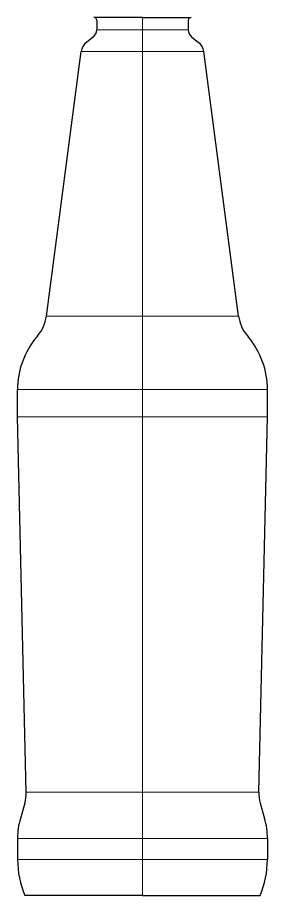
# Model space of a CAD drawing. Extents: x -234 to 858, y -95 to 532.
# Drawn here: x 545.1 to 614.1, y 27.7 to 270 of the extents above; entities that cross this region are included whole.
import ezdxf

# ---------------------------------------------------------------- set-up
doc = ezdxf.new("R2010")
doc.units = 0
doc.header["$LTSCALE"] = 7
doc.header["$MEASUREMENT"] = 0
doc.layers.get('0').update_dxf_attribs({"linetype": 'CONTINUOUS', "lineweight": 15})
doc.layers.add('3', color=3, linetype='CONTINUOUS', lineweight=30)
doc.layers.add('8', color=250, linetype='CONTINUOUS', lineweight=15)

msp = doc.modelspace()

# ---------------------------------------------------------------- linework, layer by layer
msp.add_line((579.5875, 270.0445), (579.5875, 27.7445))
at = {"layer": '3'}
for p, q in [((579.5875, 270.0445), (566.1875, 270.0445)), ((566.9875, 269.2445), (566.9875, 266.6445)), ((579.5875, 270.0445), (592.9875, 270.0445)), ((592.1875, 269.2445), (592.1875, 266.6445)), ((566.0718, 264.7585), (564.0924, 263.2008)), ((593.1033, 264.7585), (595.0827, 263.2008)), ((553.0375, 187.6445), (562.6375, 260.6445)), ((606.1375, 187.6445), (596.5375, 260.6445)), ((550.7043, 182.3045), (550.3256, 181.8487)), ((608.4708, 182.3045), (608.8494, 181.8487)), ((545.0875, 159.8445), (545.0875, 167.3445)), ((614.0875, 159.8445), (614.0875, 167.3445)), ((547.4875, 56.2445), (545.0889, 159.7286)), ((611.6875, 56.2445), (614.0862, 159.7286)), ((547.0982, 53.2402), (545.8716, 48.9895)), ((612.0769, 53.2402), (613.3035, 48.9895)), ((545.0875, 43.4445), (545.0875, 37.6445)), ((614.0875, 43.4445), (614.0875, 37.6445)), ((579.5875, 27.7445), (547.1375, 27.7445)), ((579.5875, 27.7445), (612.0375, 27.7445))]:
    msp.add_line(p, q, dxfattribs=at)
for centre, radius, start, end in [((566.1875, 269.2445), 0.8, 0, 90), ((592.9875, 269.2445), 0.8, 90, 180), ((564.5875, 266.6445), 2.4, 308.201289, 0), ((594.5875, 266.6445), 2.4, 180, 231.798711), ((566.5042, 260.136), 3.9, 128.201289, 172.508203), ((592.6708, 260.136), 3.9, 7.491797, 51.798711), ((542.6272, 189.0135), 10.5, 320.286287, 352.508203), ((616.5479, 189.0135), 10.5, 187.491797, 219.713713), ((567.7875, 167.3445), 22.7, 140.286287, 180), ((591.3875, 167.3445), 22.7, 0, 39.713713), ((550.0875, 159.8445), 5, 180, 181.32782), ((609.0875, 159.8445), 5, 358.67218, 0), ((537.4902, 56.0127), 10, 343.903767, 1.32782), ((621.6848, 56.0127), 10, 178.67218, 196.096233), ((565.0875, 43.4445), 20, 163.903767, 180), ((594.0875, 43.4445), 20, 0, 16.096233), ((570.0174, 37.6445), 24.9299, 180, 203.397875), ((589.1577, 37.6445), 24.9299, 336.602125, 0)]:
    msp.add_arc(centre, radius, start, end, dxfattribs=at)
at = {"layer": '8'}
for p, q in [((566.9875, 266.6445), (579.5875, 266.6445)), ((592.1875, 266.6445), (579.5875, 266.6445)), ((579.5875, 260.6445), (562.6375, 260.6445)), ((579.5875, 260.6445), (596.5375, 260.6445)), ((579.5875, 187.6445), (553.0375, 187.6445)), ((579.5875, 187.6445), (606.1375, 187.6445)), ((579.5875, 167.3445), (545.0875, 167.3445)), ((579.5875, 167.3445), (614.0875, 167.3445)), ((579.5875, 159.8445), (545.0875, 159.8445)), ((579.5875, 159.8445), (614.0875, 159.8445)), ((579.5875, 56.2445), (547.4875, 56.2445)), ((579.5875, 56.2445), (611.6875, 56.2445)), ((579.5875, 43.4445), (545.0875, 43.4445)), ((579.5875, 43.4445), (614.0875, 43.4445)), ((579.5875, 37.6445), (545.0875, 37.6445)), ((579.5875, 37.6445), (614.0875, 37.6445))]:
    msp.add_line(p, q, dxfattribs=at)

doc.saveas('drawing.dxf')
